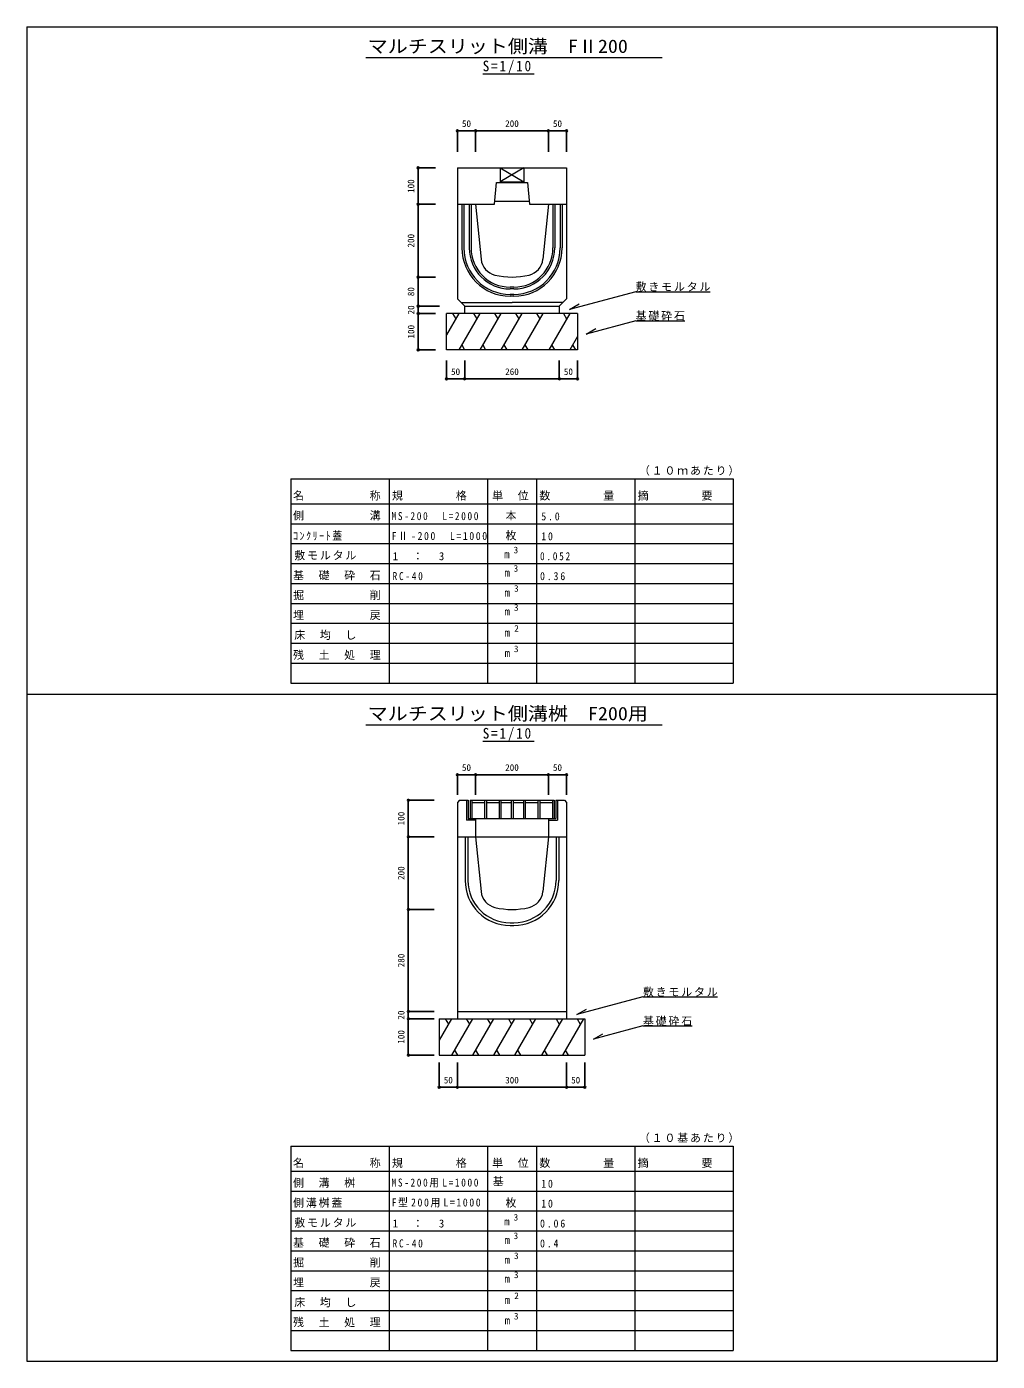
# Model space of a CAD drawing. Units: millimetres at full size, sheet at 1:10. Extents: x -1613 to 1054, y -1798 to 1869.
import ezdxf
from ezdxf.enums import TextEntityAlignment as Align

# ---------------------------------------------------------------- set-up
doc = ezdxf.new("R2010")
doc.units = ezdxf.units.MM
doc.header["$LTSCALE"] = 10
doc.header["$PDMODE"] = 32
doc.header["$PDSIZE"] = 5
doc.linetypes.add('DASHED1', pattern=[1.8, 1.2, -0.6])
doc.layers.add('0-0_通り芯', color=7, linetype='Continuous', lineweight=18)
doc.layers.add('0-1_躯体', color=4, linetype='Continuous')
doc.styles.add('ＭＳ ゴシック', font='')
doc.styles.get('ＭＳ ゴシック').set_extended_font_data('MS Gothic')

msp = doc.modelspace()

# ---------------------------------------------------------------- linework, layer by layer
at = {"layer": '0-0_通り芯', "color": 2}
for p, q in [((-1612.8, 1868.57), (-1612.8, -1798.09)), ((-1612.8, 1868.57), (1053.86, 1868.57)), ((-404.47, -256.82), (-404.47, -311.32)), ((-399.97, -256.82), (-399.97, -306.82)), ((-394.6, -256.82), (-394.6, -306.82)), ((-394.6, -256.82), (-163.6, -256.82)), ((-389.6, -256.82), (-389.6, -306.82)), ((-389.6, -262.82), (-354.85, -262.82)), ((-354.85, -256.82), (-354.85, -306.82)), ((-349.85, -256.82), (-349.85, -306.82)), ((-349.85, -262.82), (-315.1, -262.82)), ((-315.1, -256.82), (-315.1, -306.82)), ((-310.1, -256.82), (-310.1, -306.82)), ((-310.1, -262.82), (-281.6, -262.82)), ((-281.6, -256.82), (-281.6, -306.82)), ((-276.6, -256.82), (-276.6, -306.82)), ((-276.6, -262.82), (-248.1, -262.82)), ((-248.1, -256.82), (-248.1, -306.82)), ((-243.1, -256.82), (-243.1, -306.82)), ((-243.1, -262.82), (-208.35, -262.82)), ((-208.35, -256.82), (-208.35, -306.82)), ((-203.35, -256.82), (-203.35, -306.82)), ((-203.35, -262.82), (-168.6, -262.82)), ((-168.6, -256.82), (-168.6, -306.82)), ((-163.6, -256.82), (-163.6, -306.82)), ((-158.97, -256.82), (-158.97, -306.82)), ((-154.47, -256.82), (-154.47, -311.32)), ((-379.47, -311.32), (-404.47, -311.32)), ((-399.97, -306.82), (-158.97, -306.82)), ((-379.47, -306.82), (-379.47, -312.82)), ((-379.47, -311.32), (-379.47, -356.82)), ((-179.47, -306.82), (-179.47, -312.82)), ((-179.47, -311.32), (-154.47, -311.32)), ((-179.47, -311.32), (-179.47, -356.82)), ((-1612.8, -1798.09), (1053.86, -1798.09))]:
    msp.add_line(p, q, dxfattribs=at)
at = {"layer": '0-0_通り芯'}
for p, q in [((-681.3, 1783.57), (132.7, 1783.57)), ((-359.91, 1738.85), (-218.94, 1738.85)), ((60.31, 1140.39), (-121.2, 1091.75)), ((60.31, 1140.39), (265.31, 1140.39)), ((-409.47, 1080.61), (-409.47, 1100.61)), ((-149.47, 1100.61), (-149.47, 1080.61)), ((-121.2, 1091.75), (-95.22, 1106.75)), ((-425.42, 1080.61), (-459.47, 1021.64)), ((-459.47, 980.61), (-459.47, 1080.61)), ((-99.47, 1080.61), (-459.47, 1080.61)), ((-442.72, 1080.61), (-434.07, 1065.63)), ((-367.68, 1080.61), (-425.42, 980.61)), ((-384.99, 1080.61), (-376.34, 1065.63)), ((-309.95, 1080.61), (-367.68, 980.61)), ((-327.25, 1080.61), (-318.6, 1065.63)), ((-252.21, 1080.61), (-309.95, 980.61)), ((-269.52, 1080.61), (-260.87, 1065.63)), ((-194.48, 1080.61), (-252.21, 980.61)), ((-211.78, 1080.61), (-203.13, 1065.63)), ((-120.9, 1080.61), (-178.64, 980.61)), ((-138.21, 1080.61), (-129.56, 1065.63)), ((60.31, 1060.59), (195.31, 1060.59)), ((-417.5, 994.33), (-409.58, 980.61)), ((-359.76, 994.33), (-351.84, 980.61)), ((-302.03, 994.33), (-294.11, 980.61)), ((-244.29, 994.33), (-236.37, 980.61)), ((-170.72, 994.33), (-162.8, 980.61)), ((-99.47, 1017.74), (-120.9, 980.61)), ((-112.98, 994.33), (-105.06, 980.61)), ((-886.97, 626.12), (328.03, 626.12)), ((-886.97, 626.12), (-886.97, 503)), ((-616.97, 626.12), (-616.97, 503)), ((-346.97, 626.12), (-346.97, 503)), ((-211.97, 626.12), (-211.97, 503)), ((58.03, 626.12), (58.03, 503)), ((328.03, 626.12), (328.03, 503)), ((-886.97, 557.72), (328.03, 557.72)), ((-886.97, 503), (328.03, 503)), ((-886.97, 503), (-886.97, 65.24)), ((-616.97, 503), (-616.97, 65.24)), ((-346.97, 503), (-346.97, 65.24)), ((-211.97, 503), (-211.97, 65.24)), ((58.03, 503), (58.03, 65.24)), ((328.03, 503), (328.03, 65.24)), ((-886.97, 448.28), (328.03, 448.28)), ((-886.97, 393.56), (328.03, 393.56)), ((-886.97, 338.84), (328.03, 338.84)), ((-886.97, 284.12), (328.03, 284.12)), ((-886.97, 229.4), (328.03, 229.4)), ((-886.97, 174.68), (328.03, 174.68)), ((-886.97, 119.96), (328.03, 119.96)), ((-886.97, 65.24), (328.03, 65.24)), ((-801.47, 65.24), (107.53, 65.24)), ((-681.3, -49.76), (132.7, -49.76)), ((-359.91, -94.48), (-218.94, -94.48)), ((80.31, -797.04), (285.31, -797.04)), ((-429.47, -836.82), (-429.47, -856.82)), ((-129.47, -836.82), (-129.47, -856.82)), ((-479.47, -856.82), (-79.47, -856.82)), ((-479.47, -856.82), (-479.47, -956.82)), ((-445.42, -856.82), (-479.47, -915.8)), ((-462.72, -856.82), (-454.07, -871.81)), ((-387.68, -856.82), (-445.42, -956.82)), ((-404.99, -856.82), (-396.34, -871.81)), ((-329.95, -856.82), (-387.68, -956.82)), ((-347.25, -856.82), (-338.6, -871.81)), ((-272.21, -856.82), (-329.95, -956.82)), ((-289.52, -856.82), (-280.87, -871.81)), ((-214.48, -856.82), (-272.21, -956.82)), ((-231.78, -856.82), (-223.13, -871.81)), ((-140.9, -856.82), (-198.64, -956.82)), ((-158.21, -856.82), (-149.56, -871.81)), ((-83.17, -856.82), (-140.9, -956.82)), ((-100.47, -856.82), (-91.82, -871.81)), ((-79.47, -856.82), (-79.47, -956.82)), ((80.31, -876.85), (215.31, -876.85)), ((-437.5, -943.1), (-429.58, -956.82)), ((-379.76, -943.1), (-371.84, -956.82)), ((-322.03, -943.1), (-314.11, -956.82)), ((-264.29, -943.1), (-256.37, -956.82)), ((-190.72, -943.1), (-182.8, -956.82)), ((-132.98, -943.1), (-125.06, -956.82)), ((-479.47, -956.82), (-79.47, -956.82)), ((-886.97, -1207.21), (328.03, -1207.21)), ((-886.97, -1207.21), (-886.97, -1330.33)), ((-616.97, -1207.21), (-616.97, -1330.33)), ((-346.97, -1207.21), (-346.97, -1330.33)), ((-211.97, -1207.21), (-211.97, -1330.33)), ((58.03, -1207.21), (58.03, -1330.33)), ((328.03, -1207.21), (328.03, -1330.33)), ((-886.97, -1275.61), (328.03, -1275.61)), ((-886.97, -1330.33), (328.03, -1330.33)), ((-886.97, -1330.33), (-886.97, -1768.09)), ((-616.97, -1330.33), (-616.97, -1768.09)), ((-346.97, -1330.33), (-346.97, -1768.09)), ((-211.97, -1330.33), (-211.97, -1768.09)), ((58.03, -1330.33), (58.03, -1768.09)), ((328.03, -1330.33), (328.03, -1768.09)), ((-886.97, -1385.05), (328.03, -1385.05)), ((-886.97, -1439.77), (328.03, -1439.77)), ((-886.97, -1494.49), (328.03, -1494.49)), ((-886.97, -1549.21), (328.03, -1549.21)), ((-886.97, -1603.93), (328.03, -1603.93)), ((-886.97, -1658.65), (328.03, -1658.65)), ((-886.97, -1713.37), (328.03, -1713.37)), ((-886.97, -1768.09), (328.03, -1768.09)), ((-801.47, -1768.09), (107.53, -1768.09))]:
    msp.add_line(p, q, dxfattribs=at)
at = {"layer": '0-0_通り芯', "color": 3}
for p, q in [((-429.47, 1480.61), (-129.47, 1480.61)), ((-429.47, 1480.61), (-429.47, 1380.61)), ((-311.97, 1480.61), (-311.97, 1440.31)), ((-311.97, 1480.61), (-246.97, 1442.61)), ((-246.97, 1480.61), (-311.97, 1442.61)), ((-246.97, 1480.61), (-246.97, 1440.31)), ((-129.47, 1480.61), (-129.47, 1380.61)), ((-327.47, 1380.61), (-322.47, 1440.31)), ((-322.47, 1440.31), (-236.47, 1440.31)), ((-311.97, 1442.61), (-246.97, 1442.61)), ((-236.47, 1440.31), (-231.47, 1380.61)), ((-429.47, 1380.61), (-429.47, 1120.61)), ((-429.47, 1380.61), (-416.36, 1380.61)), ((-416.97, 1380.61), (-416.97, 1260.61)), ((-416.36, 1380.61), (-327.47, 1380.61)), ((-411.97, 1379.61), (-411.97, 1260.61)), ((-396.97, 1379.61), (-396.97, 1260.61)), ((-391.97, 1380.61), (-391.97, 1260.61)), ((-379.47, 1380.61), (-364.39, 1229.82)), ((-326.72, 1389.61), (-232.23, 1389.61)), ((-231.47, 1380.61), (-129.47, 1380.61)), ((-179.47, 1380.61), (-194.55, 1229.82)), ((-166.97, 1380.61), (-166.97, 1260.61)), ((-161.97, 1379.61), (-161.97, 1260.61)), ((-146.97, 1379.61), (-146.97, 1260.61)), ((-141.97, 1380.61), (-141.97, 1260.61)), ((-129.47, 1380.61), (-129.47, 1120.61)), ((-274.47, 1153.11), (-284.47, 1153.11)), ((-274.47, 1148.11), (-284.47, 1148.11)), ((-429.47, 1120.61), (-409.47, 1100.61)), ((-419.47, 1110.61), (-279.47, 1110.61)), ((-409.47, 1100.61), (-149.47, 1100.61)), ((-409.47, 1100.61), (-149.47, 1100.61)), ((-274.47, 1133.11), (-284.47, 1133.11)), ((-274.47, 1128.11), (-284.47, 1128.11)), ((-139.47, 1110.61), (-279.47, 1110.61)), ((-149.47, 1100.61), (-129.47, 1120.61)), ((-423.47, -256.82), (-429.47, -262.82)), ((-423.47, -256.82), (-399.97, -256.82)), ((-429.47, -356.82), (-379.47, -356.82)), ((-416.36, -356.82), (-142.58, -356.82)), ((-408.27, -356.82), (-408.27, -476.82)), ((-400.67, -356.82), (-400.67, -476.82)), ((-379.47, -356.82), (-364.39, -507.62)), ((-179.47, -356.82), (-194.55, -507.62)), ((-179.47, -356.82), (-129.47, -356.82)), ((-158.27, -356.82), (-158.27, -476.82)), ((-150.67, -356.82), (-150.67, -476.82)), ((-142.58, -356.82), (-129.47, -356.82)), ((-129.47, -356.82), (-129.47, -836.82)), ((-284.47, -593.02), (-274.47, -593.02)), ((-284.47, -600.62), (-274.47, -600.62)), ((-429.47, -836.82), (-129.47, -836.82))]:
    msp.add_line(p, q, dxfattribs=at)
at = {"layer": '0-0_通り芯', "color": 4}
msp.add_line((-1612.8, 35.24), (1053.86, 35.24), dxfattribs=at)
at = {"layer": '0-0_通り芯', "color": 3, "linetype": 'DASHED1'}
for p, q in [((-379.47, -311.32), (-379.47, -356.82)), ((-179.47, -311.32), (-179.47, -356.82))]:
    msp.add_line(p, q, dxfattribs=at)
at = {"layer": '0-0_通り芯', "color": 2}
msp.add_lwpolyline([(1053.86, -1798.09), (1053.86, 1868.57), (1053.86, -1798.09)], dxfattribs=at)
at = {"layer": '0-0_通り芯'}
for points in [[(-99.47, 1080.61), (-99.47, 980.61), (-459.47, 980.61)], [(60.31, 1060.59), (-75.58, 1024.17), (-49.6, 1039.17)], [(80.31, -797.04), (-101.2, -845.68), (-75.22, -830.68)], [(80.31, -876.85), (-55.58, -913.26), (-29.6, -898.26)]]:
    msp.add_lwpolyline(points, dxfattribs=at)
at = {"layer": '0-0_通り芯', "color": 3}
for points in [[(-429.47, -262.82), (-429.47, -356.82), (-416.36, -356.82)], [(-158.97, -256.82), (-135.47, -256.82), (-129.47, -262.82), (-129.47, -356.82)], [(-429.47, -356.82), (-429.47, -836.82), (-129.47, -836.82)]]:
    msp.add_lwpolyline(points, dxfattribs=at)
for centre, radius, start, end in [((-284.47, 1260.61), 132.5, 180, 270), ((-284.47, 1260.61), 127.5, 180, 270), ((-284.47, 1260.61), 112.5, 180, 270), ((-284.47, 1260.61), 107.5, 180, 270), ((-274.47, 1260.61), 112.5, 270, 0), ((-274.47, 1260.61), 107.5, 270, 0), ((-274.47, 1260.61), 127.5, 270, 0), ((-274.47, 1260.61), 132.5, 270, 0), ((-314.63, 1234.79), 50, 185.71, 256.44), ((-244.3, 1234.79), 50, 283.56, 354.29), ((-279.47, 1380.61), 200, 256.44, 283.56), ((-284.47, -476.82), 123.8, 180, 270), ((-284.47, -476.82), 116.2, 180, 270), ((-314.64, -502.64), 50, 185.71, 256.44), ((-274.47, -476.82), 116.2, 270, 0), ((-274.47, -476.82), 123.8, 270, 0), ((-244.3, -502.64), 50, 283.56, 354.29), ((-279.47, -356.82), 200, 256.44, 283.56)]:
    msp.add_arc(centre, radius, start, end, dxfattribs=at)
at = {"layer": '0-1_躯体', "color": 7}
for p, q in [((-429.47, 1582.66), (-379.47, 1582.66)), ((-379.47, 1582.66), (-179.47, 1582.66)), ((-179.47, 1582.66), (-129.47, 1582.66)), ((-537.45, 1380.61), (-537.45, 1480.61)), ((-537.45, 1380.61), (-537.45, 1180.61)), ((-537.45, 1180.61), (-537.45, 1100.61)), ((-537.11, 1100.61), (-537.11, 1080.61)), ((-537.11, 1080.61), (-537.11, 980.61)), ((-459.47, 901.09), (-409.47, 901.09)), ((-409.47, 901.09), (-149.47, 901.09)), ((-149.47, 901.09), (-99.47, 901.09)), ((-429.47, -186.54), (-379.47, -186.54)), ((-379.47, -186.54), (-179.47, -186.54)), ((-179.47, -186.54), (-129.47, -186.54)), ((-564.33, -356.82), (-564.33, -256.82)), ((-564.33, -556.82), (-564.33, -356.82)), ((-564.33, -836.82), (-564.33, -556.82)), ((-564.33, -856.82), (-564.33, -836.82)), ((-564.33, -956.82), (-564.33, -856.82)), ((-479.47, -1045.21), (-429.47, -1045.21)), ((-429.47, -1045.21), (-129.47, -1045.21)), ((-129.47, -1045.21), (-79.47, -1045.21))]:
    msp.add_line(p, q, dxfattribs=at)
at = {"layer": '0-1_躯体'}
for p, q in [((-429.47, 1582.66), (-429.47, 1524.73)), ((-379.47, 1582.66), (-379.47, 1524.73)), ((-179.47, 1582.66), (-179.47, 1524.73)), ((-129.47, 1582.66), (-129.47, 1524.73)), ((-537.45, 1480.61), (-489.93, 1480.61)), ((-537.45, 1380.61), (-489.93, 1380.61)), ((-537.45, 1380.61), (-489.93, 1380.61)), ((-537.45, 1180.61), (-489.93, 1180.61)), ((-537.45, 1100.61), (-489.93, 1100.61)), ((-537.11, 1100.61), (-478.21, 1100.61)), ((-537.11, 1100.61), (-478.21, 1100.61)), ((-537.11, 1100.61), (-489.93, 1100.61)), ((-537.11, 1080.61), (-489.93, 1080.61)), ((-537.11, 980.61), (-489.93, 980.61)), ((-459.47, 901.09), (-459.47, 951.71)), ((-409.47, 901.09), (-409.47, 951.71)), ((-149.47, 901.09), (-149.47, 951.71)), ((-99.47, 901.09), (-99.47, 951.71)), ((-429.47, -186.54), (-429.47, -241.95)), ((-379.47, -186.54), (-379.47, -241.95)), ((-179.47, -186.54), (-179.47, -241.95)), ((-129.47, -186.54), (-129.47, -241.95)), ((-564.33, -256.82), (-493.44, -256.82)), ((-564.33, -356.82), (-493.44, -356.82)), ((-564.33, -556.82), (-493.44, -556.82)), ((-564.33, -836.82), (-493.44, -836.82)), ((-564.33, -856.82), (-493.44, -856.82)), ((-564.33, -956.82), (-493.44, -956.82)), ((-479.47, -1045.21), (-479.47, -977.54)), ((-429.47, -1045.21), (-429.47, -977.54)), ((-129.47, -1045.21), (-129.47, -977.54)), ((-79.47, -1045.21), (-79.47, -977.54))]:
    msp.add_line(p, q, dxfattribs=at)
for p in [(-429.47, 1582.66), (-379.47, 1582.66), (-179.47, 1582.66), (-129.47, 1582.66), (-537.45, 1480.61), (-537.45, 1380.61), (-537.45, 1180.61), (-537.45, 1100.61), (-537.11, 1100.61), (-537.11, 1080.61), (-537.11, 980.61), (-459.47, 901.09), (-409.47, 901.09), (-149.47, 901.09), (-99.47, 901.09), (-429.47, -186.54), (-379.47, -186.54), (-179.47, -186.54), (-129.47, -186.54), (-564.33, -256.82), (-564.33, -356.82), (-564.33, -556.82), (-564.33, -836.82), (-564.33, -856.82), (-564.33, -956.82), (-479.47, -1045.21), (-429.47, -1045.21), (-129.47, -1045.21), (-79.47, -1045.21)]:
    msp.add_point(p, dxfattribs=at)

# ---------------------------------------------------------------- texts
at = {"layer": '0-0_通り芯', "color": 3, "style": 'ＭＳ ゴシック', "width": 1.1}
for s, p in [('マルチスリット側溝\u3000FⅡ200', (-675.89, 1785.6)), ('マルチスリット側溝桝\u3000F200用', (-675.89, -47.74))]:
    msp.add_text(s, height=36.66, dxfattribs=at).set_placement(p, align=Align.BOTTOM_LEFT)
at = {"layer": '0-0_通り芯', "style": 'ＭＳ ゴシック'}
for s, p in [('m', (-301.05, 401.82)), ('m', (-300.15, 351.2)), ('m', (-300.15, 296.48)), ('m', (-300.15, 244.5)), ('m', (-300.06, 186.36)), ('m', (-299.88, 130.27)), ('基', (-332.22, -1321.39)), ('m', (-301.05, -1431.52)), ('m', (-300.15, -1482.13)), ('m', (-300.15, -1536.85)), ('m', (-300.15, -1588.84)), ('m', (-300.06, -1646.98)), ('m', (-299.88, -1703.07))]:
    msp.add_text(s, height=21.99, dxfattribs=at).set_placement(p, align=Align.BOTTOM_LEFT)
at = {"layer": '0-0_通り芯', "color": 4, "style": 'ＭＳ ゴシック'}
for s, p in [('3', (-274.95, 416.18)), ('3', (-274.95, 365.56)), ('3', (-273.78, 310.5)), ('3', (-274.05, 258.24)), ('2', (-273.15, 200.72)), ('3', (-274.05, 144.63)), ('3', (-274.95, -1417.15)), ('3', (-274.95, -1467.77)), ('3', (-273.78, -1522.83)), ('3', (-274.05, -1575.09)), ('2', (-273.15, -1632.61)), ('3', (-274.05, -1688.7))]:
    msp.add_text(s, height=18.33, dxfattribs=at).set_placement(p, align=Align.BOTTOM_LEFT)
at = {"layer": '0-0_通り芯', "attachment_point": 7, "style": 'ＭＳ ゴシック'}
for s, insert, char_height in [('\\T1.28;\\W0.9;S=1/10', (-359.91, 1738.85), 29.33), ('\\T1.17;敷きモルタル', (60.31, 1140.39), 21.99), ('\\T1.17;基礎砕石', (60.31, 1060.59), 21.99), ('\\T1.17;（１０ｍあたり）', (69.28, 635.06), 21.99), ('\\T1.17;名\u3000\u3000\u3000\u3000\u3000称', (-880.97, 566.66), 21.99), ('\\T1.17;規\u3000\u3000\u3000\u3000格', (-609.22, 566.66), 21.99), ('\\T1.17;単\u3000位', (-333.97, 566.66), 21.99), ('\\T1.17;数\u3000\u3000\u3000\u3000量', (-204.22, 566.66), 21.99), ('\\T1.17;摘\u3000\u3000\u3000\u3000要', (65.78, 566.66), 21.99), ('\\T1.17;側\u3000\u3000\u3000\u3000\u3000溝', (-880.97, 511.94), 21.99), ('\\T1.36;\\W0.85;MS-200\u3000L=2000', (-610.22, 512.73), 21.99), ('\\T1.17;\u3000本', (-332.22, 511.94), 21.99), ('\\T1.38;\\W0.9;5.0', (-198.97, 511.94), 21.99), ('\\T1.33;\\W0.9;ｺﾝｸﾘｰﾄ蓋', (-880.97, 457.22), 21.99), ('\\T1.32;\\W0.9;FⅡ-200\u3000L=1000', (-610.22, 458.01), 21.99), ('\\T1.17;\u3000枚', (-332.22, 457.22), 21.99), ('\\T1.36;\\W0.9;10', (-198.97, 457.22), 21.99), ('\\T1.17;敷モルタル', (-877.47, 402.5), 21.99), ('\\T1.21;1\u3000：\u30003', (-607.47, 402.5), 21.99), ('\\T1.38;\\W0.85;0.052', (-202.47, 402.5), 21.99), ('\\T1.17;基\u3000礎\u3000砕\u3000石', (-880.97, 347.78), 21.99), ('\\T1.38;\\W0.85;RC-40', (-607.47, 347.78), 21.99), ('\\T1.38;\\W0.9;0.36', (-202.47, 347.78), 21.99), ('\\T1.17;掘\u3000\u3000\u3000\u3000\u3000削', (-880.97, 293.06), 21.99), ('\\T1.17;埋\u3000\u3000\u3000\u3000\u3000戻', (-880.97, 238.34), 21.99), ('\\T1.17;床\u3000均\u3000し', (-877.47, 183.62), 21.99), ('\\T1.17;残\u3000土\u3000処\u3000理', (-880.97, 128.9), 21.99), ('\\T1.28;\\W0.9;S=1/10', (-359.91, -94.48), 29.33), ('\\T1.17;敷きモルタル', (80.31, -797.04), 21.99), ('\\T1.17;基礎砕石', (80.31, -876.85), 21.99), ('\\T1.17;（１０基あたり）', (69.28, -1198.27), 21.99), ('\\T1.17;名\u3000\u3000\u3000\u3000\u3000称', (-880.97, -1266.67), 21.99), ('\\T1.17;規\u3000\u3000\u3000\u3000格', (-609.22, -1266.67), 21.99), ('\\T1.17;単\u3000位', (-333.97, -1266.67), 21.99), ('\\T1.17;数\u3000\u3000\u3000\u3000量', (-204.22, -1266.67), 21.99), ('\\T1.17;摘\u3000\u3000\u3000\u3000要', (65.78, -1266.67), 21.99), ('\\T1.17;側\u3000溝\u3000桝', (-880.97, -1321.39), 21.99), ('\\T1.36;\\W0.85;MS-200用L=1000', (-610.22, -1320.6), 21.99), ('\\T1.36;\\W0.9;10', (-198.97, -1321.39), 21.99), ('\\T1.17;側溝桝蓋', (-880.97, -1376.11), 21.99), ('\\T1.32;\\W0.9;F型200用L=1000', (-610.22, -1375.32), 21.99), ('\\T1.17;\u3000枚', (-332.22, -1376.11), 21.99), ('\\T1.36;\\W0.9;10', (-198.97, -1376.11), 21.99), ('\\T1.17;敷モルタル', (-877.47, -1430.83), 21.99), ('\\T1.21;1\u3000：\u30003', (-607.47, -1430.83), 21.99), ('\\T1.38;\\W0.9;0.06', (-202.47, -1430.83), 21.99), ('\\T1.17;基\u3000礎\u3000砕\u3000石', (-880.97, -1485.55), 21.99), ('\\T1.38;\\W0.85;RC-40', (-607.47, -1485.55), 21.99), ('\\T1.38;\\W0.9;0.4', (-202.47, -1485.55), 21.99), ('\\T1.17;掘\u3000\u3000\u3000\u3000\u3000削', (-880.97, -1540.27), 21.99), ('\\T1.17;埋\u3000\u3000\u3000\u3000\u3000戻', (-880.97, -1594.99), 21.99), ('\\T1.17;床\u3000均\u3000し', (-877.47, -1649.71), 21.99), ('\\T1.17;残\u3000土\u3000処\u3000理', (-880.97, -1704.43), 21.99)]:
    msp.add_mtext(s, dxfattribs=dict(at, insert=insert, char_height=char_height))
at = {"layer": '0-1_躯体', "style": 'ＭＳ ゴシック'}
for s, p in [('50', (-416.97, 1587.66)), ('200', (-298.22, 1587.66)), ('50', (-166.97, 1587.66)), ('50', (-446.97, 906.09)), ('260', (-298.22, 906.09)), ('50', (-136.97, 906.09)), ('50', (-416.97, -181.54)), ('200', (-298.22, -181.54)), ('50', (-166.97, -181.54)), ('50', (-466.97, -1040.21)), ('300', (-298.22, -1040.21)), ('50', (-116.97, -1040.21))]:
    msp.add_text(s, height=18.33, dxfattribs=at).set_placement(p, align=Align.BOTTOM_LEFT)
for s, p in [('100', (-542.45, 1411.86)), ('200', (-542.45, 1261.86)), ('80', (-542.45, 1128.11)), ('20', (-542.11, 1078.11)), ('100', (-542.11, 1011.86)), ('100', (-569.33, -325.57)), ('200', (-569.33, -475.57)), ('280', (-569.33, -715.57)), ('20', (-569.33, -859.32)), ('100', (-569.33, -925.57))]:
    msp.add_text(s, height=18.33, rotation=90, dxfattribs=at).set_placement(p, align=Align.BOTTOM_LEFT)

doc.saveas('drawing.dxf')
